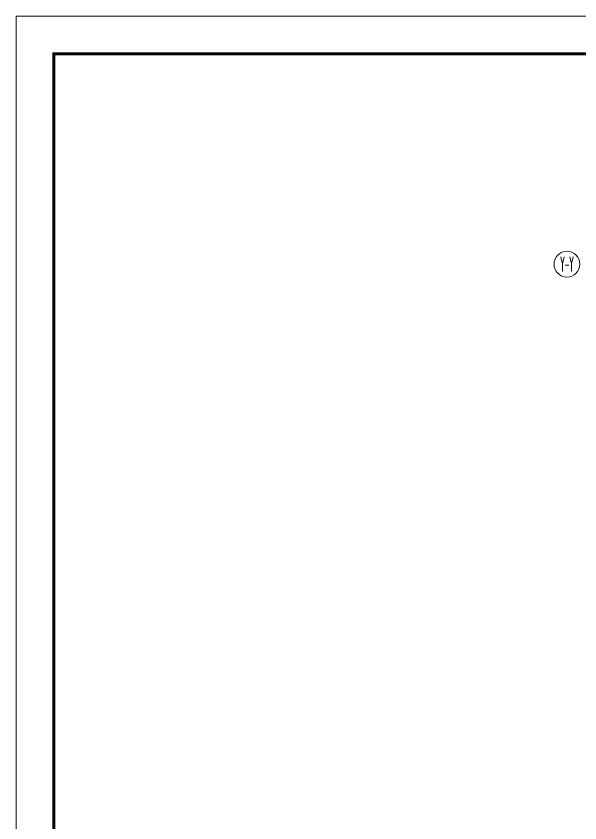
# Model space of a CAD drawing. Extents: x 2719331 to 3465925, y -270324 to -167476.
# Drawn here: x 2719331 to 2745557, y -204998 to -167476 of the extents above; entities that cross this region are included whole.
import ezdxf
from ezdxf.enums import TextEntityAlignment as Align

# ---------------------------------------------------------------- set-up
doc = ezdxf.new("R2010")
doc.units = 0
doc.header["$LTSCALE"] = 1500
doc.header["$MEASUREMENT"] = 0
doc.layers.get('0').update_dxf_attribs({"linetype": 'CONTINUOUS', "lineweight": 0})
doc.layers.add('AXIS', color=7, linetype='CONTINUOUS', lineweight=5)
doc.layers.add('AXIS_TEXT', color=7, linetype='CONTINUOUS', lineweight=5)
doc.styles.add('COMPLEX', font='COMPLEX')

# ---------------------------------------------------------------- blocks, each defined once
blk = doc.blocks.new('_AXISO')
blk.add_circle((0, 0), 0.5)
at = {"layer": 'AXIS_TEXT', "style": 'COMPLEX', "width": 1.041667}
blk.add_attdef('A', text='', height=0.56, dxfattribs=at).set_placement((-0.25, -0.28), (0.25, -0.28), align=Align.FIT)

msp = doc.modelspace()

# ---------------------------------------------------------------- linework, layer by layer
at = {"layer": 'AXIS', "color": 250}
msp.add_lwpolyline([(2719330.9, -167476.4), (2719330.9, -268789.8), (2856051.4, -268789.8), (2856051.4, -167476.4)], close=True, dxfattribs=at)
at = {"layer": 'AXIS', "color": 0, "const_width": 140.2}
msp.add_lwpolyline([(2721083.7, -169229.2), (2721083.7, -267037), (2854298.6, -267037), (2854298.6, -169229.2)], close=True, dxfattribs=at)

# ---------------------------------------------------------------- block references
at = {"layer": 'AXIS', "lineweight": 0}
ref = msp.add_blockref('_AXISO', (2744954.3, -179011.6), dxfattribs=dict(at, xscale=1200, yscale=1200, zscale=1200))
ref.add_attrib('A', 'Y-Y', dxfattribs={"layer": 'AXIS_TEXT', "height": 672, "style": 'COMPLEX', "width": 0.284091}).set_placement((2744654.3, -179347.6), (2745254.3, -179347.6), align=Align.FIT)

doc.saveas('drawing.dxf')
